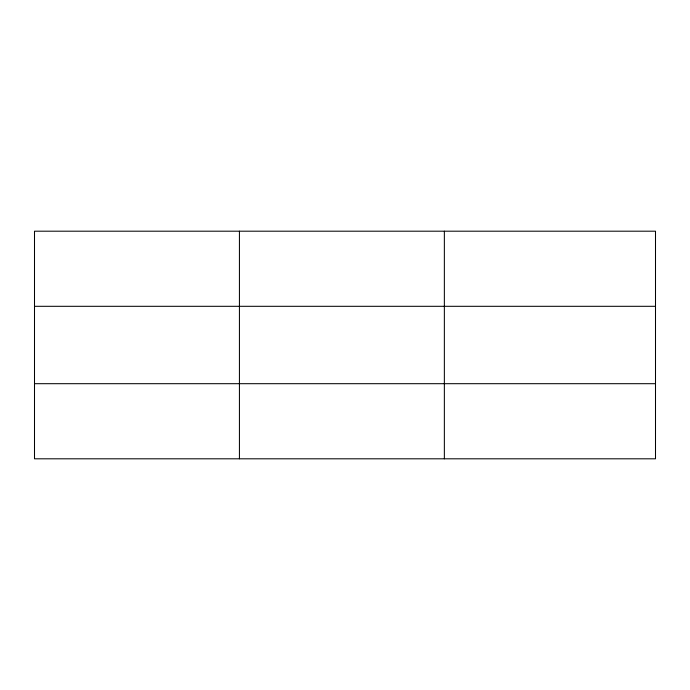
<?xml version="1.0" encoding="UTF-8"?>
<svg xmlns="http://www.w3.org/2000/svg" width="690" height="690" viewBox="0 0 690 690"><rect width="100%" height="100%" fill="white"/><g stroke="black" fill="none" stroke-linecap="round" stroke-linejoin="round"><path stroke-width="1.03" d="M239.43 231.193L239.43 458.807M444.36 231.193L444.36 458.807M34.5 306.308L655.5 306.308M34.5 383.692L655.5 383.692M655.5 433.769L655.5 458.807L34.5 458.807L34.5 231.193L655.5 231.193L655.5 433.769"/></g></svg>
